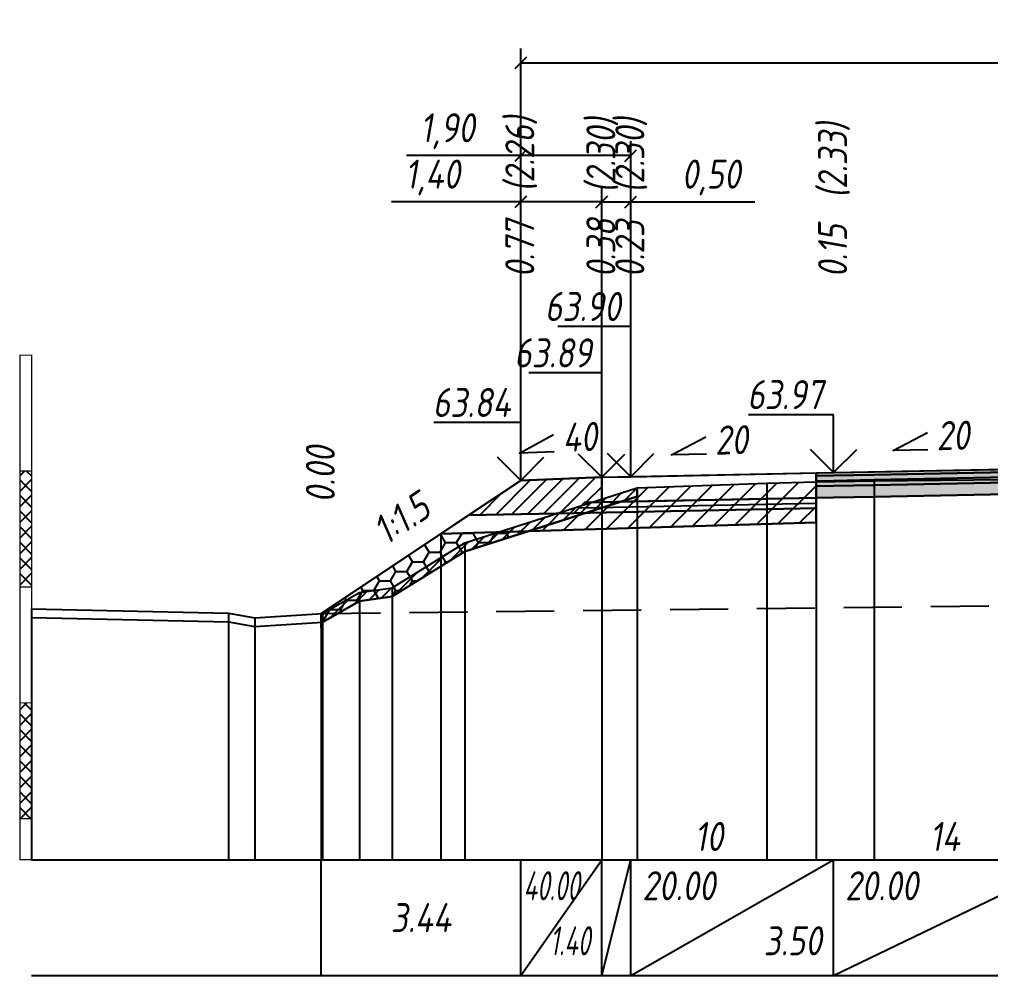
# Model space of a CAD drawing. Extents: x -717 to 1451, y -133302 to 233.
# Drawn here: x 78.9 to 162.8, y -44178 to -44095.5 of the extents above; entities that cross this region are included whole.
import ezdxf
from ezdxf.enums import TextEntityAlignment as Align

# ---------------------------------------------------------------- set-up
doc = ezdxf.new("R2010")
doc.units = 0
doc.linetypes.add('штриховая', pattern=[0.75, 0.5, -0.25])
for name, color, linetype in [('Интерполированный поперечник', 2, 'Continuous'), ('Код_514', 1, 'Continuous'), ('Контур_0', 7, 'Continuous'), ('Контур_2521', 7, 'Continuous'), ('Контур_2564', 7, 'Continuous'), ('Контур_2660', 7, 'Continuous'), ('Контур_2665', 7, 'Continuous'), ('Контур_400', 7, 'Continuous'), ('Контур_508', 7, 'Continuous'), ('Контур_512', 7, 'Continuous'), ('Контур_513', 7, 'Continuous'), ('Контур_818', 7, 'Continuous'), ('Красный поперечник', 1, 'Continuous'), ('Линейка абсолютных высот', 7, 'Continuous'), ('Объём_2501', 7, 'Continuous'), ('Объём_2564', 7, 'Continuous'), ('Объём_2650', 7, 'Continuous'), ('Объём_2660', 7, 'Continuous'), ('Объём_2661', 7, 'Continuous'), ('Объём_2663', 7, 'Continuous'), ('Объём_2665', 7, 'Continuous'), ('Объём_2666', 7, 'Continuous'), ('Объём_2753', 7, 'Continuous'), ('Откосы', 7, 'Continuous'), ('Отметки покрытия', 7, 'Continuous'), ('Рабочие отметки', 7, 'Continuous'), ('Рабочие отметки доп.', 7, 'Continuous'), ('Слои выравнивания', 7, 'Continuous'), ('Таблица', 7, 'Continuous'), ('Уклоны проезжей части', 7, 'Continuous'), ('Черный поперечник', 3, 'Continuous')]:
    doc.layers.add(name, color=color, linetype=linetype)
for name, color, linetype, true_color in [('Контур_2540', 2, 'Continuous', 0xffff00), ('Контур_2560', 2, 'Continuous', 0xffff00), ('Контур_2561', 7, 'Continuous', 0xff8040), ('Контур_2562', 3, 'Continuous', 0x00ff00), ('Контур_2563', 7, 'Continuous', 0xff8000), ('Контур_2570', 7, 'Continuous', 0x80ff00), ('Контур_2725', 7, 'Continuous', 0x323232), ('Контур_2736', 4, 'Continuous', 0x00ffff), ('Контур_2737', 4, 'Continuous', 0x00ffff), ('Контур_2738', 4, 'Continuous', 0x00ffff), ('Контур_2739', 4, 'Continuous', 0x00ffff), ('Контур_2741', 4, 'Continuous', 0x00ffff), ('Контур_2742', 4, 'Continuous', 0x00ffff), ('Контур_2743', 4, 'Continuous', 0x00ffff), ('Контур_2744', 7, 'Continuous', 0xa4ffff), ('Контур_2745', 7, 'Continuous', 0xa4ffff), ('Контур_2747', 4, 'Continuous', 0x00ffff), ('Контур_2748', 4, 'Continuous', 0x00ffff), ('Контур_2749', 4, 'Continuous', 0x00ffff), ('Контур_2750', 4, 'Continuous', 0x00ffff), ('Контур_2751', 4, 'Continuous', 0x00ffff), ('Контур_2752', 4, 'Continuous', 0x00ffff), ('Контур_2760', 7, 'Continuous', 0x323232), ('Контур_2761', 7, 'Continuous', 0x323232), ('Контур_2762', 7, 'Continuous', 0x323232), ('Контур_2763', 7, 'Continuous', 0x323232), ('Контур_402', 7, 'Continuous', 0xff6464), ('Контур_703', 4, 'Continuous', 0x00ffff), ('Контур_705', 4, 'Continuous', 0x00ffff), ('Контур_707', 4, 'Continuous', 0x00ffff), ('Контур_720', 131, 'Continuous', 0xaaffff), ('Объём_2500', 7, 'Continuous', 0xc0c0c0), ('Объём_2520', 7, 'Continuous', 0x80ffff), ('Объём_2540', 2, 'Continuous', 0xffff00), ('Объём_2560', 2, 'Continuous', 0xffff00), ('Объём_2561', 7, 'Continuous', 0xff8040), ('Объём_2562', 3, 'Continuous', 0x00ff00), ('Объём_2563', 7, 'Continuous', 0xff8000), ('Объём_2570', 7, 'Continuous', 0x80ff00), ('Объём_2600', 7, 'Continuous', 0x808000), ('Объём_2746', 2, 'Continuous', 0xffff00)]:
    doc.layers.add(name, color=color, linetype=linetype, true_color=true_color)
doc.styles.get("Standard").update_dxf_attribs({"font": 'txt', "height": 2.5})
doc.styles.add('М', font='romand.shx', dxfattribs={"width": 0.8, "oblique": 10, "height": 2.5})
doc.dimstyles.new('ISO-25', dxfattribs={"dimtxt": 2.5, "dimasz": 2.5, "dimexe": 1.25, "dimexo": 0.625, "dimtad": 1, "dimtxsty": 'Standard', "dimcen": 2.5, "dimadec": 0, "dimazin": 0, "dimtfac": 1, "dimtmove": 0, "dimatfit": 3, "dimfxl": 1, "dimarcsym": 0})
pattern_1 = [(45.0000013, (0, 0), (-0.67351924, 0.67351921), []), (135.0000003, (0, 0), (-0.673519222, -0.67351923), [])]

# ---------------------------------------------------------------- blocks, each defined once
blk = doc.blocks.new('_Oblique')
at = {"color": 0, "linetype": 'ByBlock', "lineweight": -2}
blk.add_line((-0.5, -0.5), (0.5, 0.5), dxfattribs=at)
blk = doc.blocks.new('*D1035')
at = {"color": 0, "lineweight": -2, "transparency": 16777216}
for p, q in [((122.214, -44134.718), (122.214, -44109.998)), ((129.214, -44134.438), (129.214, -44109.998)), ((122.214, -44111.248), (111.072, -44111.248)), ((129.214, -44111.248), (122.214, -44111.248))]:
    blk.add_line(p, q, dxfattribs=at)
at = {"layer": 'Defpoints', "color": 0, "transparency": 16777216}
for p in [(129.214, -44111.248), (129.214, -44135.063), (122.214, -44135.343)]:
    blk.add_point(p, dxfattribs=at)
at = {"color": 0, "lineweight": -2, "transparency": 16777216, "rotation": 180}
blk.add_blockref('_Oblique', (122.214, -44111.248), dxfattribs=at)
at = {"color": 0, "lineweight": -2, "transparency": 16777216}
blk.add_blockref('_Oblique', (129.214, -44111.248), dxfattribs=at)
at = {"color": 0, "transparency": 16777216, "insert": (114.612, -44109.135), "char_height": 2.5, "width": 8.75, "attachment_point": 5, "style": 'М'}
blk.add_mtext('1,40', dxfattribs=at)
blk = doc.blocks.new('*D1037')
at = {"color": 0, "lineweight": -2, "transparency": 16777216}
for p, q in [((129.214, -44134.438), (129.214, -44109.998)), ((131.714, -44134.388), (131.714, -44109.998)), ((129.214, -44111.248), (131.714, -44111.248)), ((131.714, -44111.248), (142.419, -44111.248))]:
    blk.add_line(p, q, dxfattribs=at)
at = {"layer": 'Defpoints', "color": 0, "transparency": 16777216}
for p in [(131.714, -44111.248), (129.214, -44135.063), (131.714, -44135.013)]:
    blk.add_point(p, dxfattribs=at)
at = {"color": 0, "lineweight": -2, "transparency": 16777216, "rotation": 180}
blk.add_blockref('_Oblique', (129.214, -44111.248), dxfattribs=at)
at = {"color": 0, "lineweight": -2, "transparency": 16777216}
blk.add_blockref('_Oblique', (131.714, -44111.248), dxfattribs=at)
at = {"color": 0, "transparency": 16777216, "insert": (138.658, -44109.135), "char_height": 2.5, "width": 9.16667, "attachment_point": 5, "style": 'М'}
blk.add_mtext('0,50', dxfattribs=at)
blk = doc.blocks.new('*D1040')
at = {"color": 0, "lineweight": -2, "transparency": 16777216}
for p, q in [((122.214, -44134.718), (122.214, -44105.998)), ((131.714, -44134.388), (131.714, -44105.998)), ((122.214, -44107.248), (112.359, -44107.248)), ((131.714, -44107.248), (122.214, -44107.248))]:
    blk.add_line(p, q, dxfattribs=at)
at = {"layer": 'Defpoints', "color": 0, "transparency": 16777216}
for p in [(131.714, -44107.248), (131.714, -44135.013), (122.214, -44135.343)]:
    blk.add_point(p, dxfattribs=at)
at = {"color": 0, "lineweight": -2, "transparency": 16777216, "rotation": 180}
blk.add_blockref('_Oblique', (122.214, -44107.248), dxfattribs=at)
at = {"color": 0, "lineweight": -2, "transparency": 16777216}
blk.add_blockref('_Oblique', (131.714, -44107.248), dxfattribs=at)
at = {"color": 0, "transparency": 16777216, "insert": (115.899, -44105.135), "char_height": 2.5, "width": 8.75, "attachment_point": 5, "style": 'М'}
blk.add_mtext('1,90', dxfattribs=at)
blk = doc.blocks.new('*D1041')
at = {"color": 0, "lineweight": -2, "transparency": 16777216}
for p, q in [((122.214, -44134.718), (122.214, -44097.998)), ((217.714, -44134.718), (217.714, -44097.998)), ((122.214, -44099.248), (217.714, -44099.248))]:
    blk.add_line(p, q, dxfattribs=at)
at = {"layer": 'Defpoints', "color": 0, "transparency": 16777216}
for p in [(217.714, -44099.248), (122.214, -44135.343), (217.714, -44135.343)]:
    blk.add_point(p, dxfattribs=at)
at = {"color": 0, "lineweight": -2, "transparency": 16777216, "rotation": 180}
blk.add_blockref('_Oblique', (122.214, -44099.248), dxfattribs=at)
at = {"color": 0, "lineweight": -2, "transparency": 16777216}
blk.add_blockref('_Oblique', (217.714, -44099.248), dxfattribs=at)
at = {"color": 0, "transparency": 16777216, "insert": (169.964, -44097.135), "char_height": 2.5, "width": 10.41667, "attachment_point": 5, "style": 'М'}
blk.add_mtext('19,10', dxfattribs=at)

msp = doc.modelspace()

# ---------------------------------------------------------------- hatches: boundary and pattern name
at = {"layer": 'Линейка абсолютных высот'}
h = msp.add_hatch(dxfattribs=at)
h.set_pattern_fill('ANSI37', scale=0.3, style=0)
h.set_pattern_definition(pattern_1)
h.paths.add_polyline_path([(80, -44144.464), (80, -44134.464), (79, -44134.464), (79, -44144.464)])
h = msp.add_hatch(dxfattribs=at)
h.set_pattern_fill('ANSI37', scale=0.3, style=0)
h.set_pattern_definition(pattern_1)
h.paths.add_polyline_path([(80, -44164.464), (80, -44154.464), (79, -44154.464), (79, -44164.464)])
at = {"layer": 'Объём_2563'}
h = msp.add_hatch(dxfattribs=at)
h.set_pattern_fill('ANSI31', color=256, scale=0.3)
h.paths.add_polyline_path([(122.214, -44135.281), (129.214, -44135.001), (129.214, -44137.151), (127.714, -44137.181), (126.796, -44138.099), (117.714, -44138.281)])
at = {"layer": 'Объём_2570'}
h = msp.add_hatch(dxfattribs=at)
h.set_pattern_fill('ANSI31', color=256, scale=0.2)
h.paths.add_polyline_path([(132.278, -44136.653), (117.387, -44141.419), (111.111, -44145.281), (108.316, -44145.681), (105.111, -44147.499), (105, -44147.507), (105, -44146.757), (105.111, -44146.749), (108.316, -44144.931), (111.111, -44144.531), (117.387, -44140.669), (132.278, -44135.903)])
at = {"layer": 'Объём_2600'}
h = msp.add_hatch(dxfattribs=at)
h.set_pattern_fill('ANSI31', color=6, scale=0.4)
h.paths.add_polyline_path([(147.707, -44138.903), (122.925, -44139.647), (132.278, -44136.653), (132.278, -44135.903), (143.464, -44135.516), (147.707, -44135.398)])
h = msp.add_hatch(dxfattribs=at)
h.set_pattern_fill('HONEY', color=5, scale=0.3)
h.paths.add_polyline_path([(105, -44146.757), (115.323, -44139.875), (122.925, -44139.647), (117.387, -44141.419), (111.111, -44145.281), (108.316, -44145.681), (105.111, -44147.499), (105, -44147.507)])
at = {"layer": 'Слои выравнивания'}
for color, points in [(2, [(147.707, -44134.631), (149.214, -44134.601), (152.714, -44134.531), (169.923, -44134.186), (169.96, -44134.186), (169.96, -44134.436), (169.923, -44134.436), (152.714, -44134.781), (149.214, -44134.851), (147.707, -44134.881)]), (3, [(147.707, -44134.881), (149.214, -44134.851), (152.714, -44134.781), (169.923, -44134.436), (169.96, -44134.436), (169.96, -44134.886), (169.923, -44134.886), (152.714, -44135.231), (149.214, -44135.301), (147.707, -44135.331)]), (4, [(147.707, -44135.331), (149.214, -44135.301), (152.714, -44135.231), (169.923, -44134.886), (169.96, -44134.886), (169.96, -44135.336), (169.923, -44135.336), (152.714, -44135.681), (149.214, -44135.751), (147.707, -44135.781)]), (5, [(147.707, -44135.781), (149.214, -44135.751), (152.714, -44135.681), (169.923, -44135.336), (169.96, -44135.336), (169.96, -44136.336), (169.923, -44136.336), (152.714, -44136.681), (149.214, -44136.751), (147.707, -44136.781)])]:
    msp.add_hatch(color=color, dxfattribs=at).paths.add_polyline_path(points)

# ---------------------------------------------------------------- linework, layer by layer
at = {"layer": 'Интерполированный поперечник', "linetype": 'штриховая', "ltscale": 10, "flags": 128}
msp.add_lwpolyline([(105.111, -44146.749), (233.25, -44145.32)], dxfattribs=at)
at = {"layer": 'Код_514'}
for p, q in [((105, -44178), (105, -44168)), ((122.214, -44178), (122.214, -44168)), ((122.214, -44178), (129.214, -44168)), ((129.214, -44178), (129.214, -44168)), ((129.214, -44178), (131.714, -44168)), ((131.714, -44178), (131.714, -44168)), ((131.714, -44178), (149.214, -44168)), ((149.214, -44178), (149.214, -44168)), ((149.214, -44178), (169.964, -44168))]:
    msp.add_line(p, q, dxfattribs=at)
at = {"layer": 'Контур_0', "flags": 128}
for points in [[(131.714, -44137.101), (129.214, -44137.151), (129.214, -44135.001), (147.707, -44134.631), (147.707, -44136.781), (131.714, -44137.101), (131.714, -44137.101)], [(122.214, -44135.281), (105, -44146.757), (105, -44146.757), (105, -44146.757), (105, -44146.757), (105, -44146.757), (105, -44146.757), (105, -44146.757), (105, -44146.757), (105, -44146.757), (105, -44146.757), (105, -44146.757), (105, -44146.757), (105, -44146.757), (105, -44146.757), (105, -44148)], [(122.214, -44135.281), (105, -44146.757), (105, -44146.757), (105, -44146.757), (105, -44146.757), (105, -44146.757), (105, -44146.757), (105, -44146.757), (105, -44146.757), (105, -44146.757), (105, -44146.757), (105, -44146.757), (105, -44146.757), (105, -44146.757), (105, -44146.757), (105, -44148), (105, -44148), (105, -44146.757), (105, -44146.757), (105, -44146.757), (105, -44146.757), (105, -44146.757), (105, -44146.757), (105, -44146.757), (105, -44146.757), (105, -44146.757), (105, -44146.757), (105, -44146.757), (105, -44146.757), (105, -44146.757)], [(117.714, -44138.281), (126.796, -44138.099), (127.714, -44137.181), (129.214, -44137.151)], [(127.714, -44137.181), (147.707, -44136.781), (147.707, -44137.681), (126.796, -44138.099), (127.714, -44137.181), (127.714, -44137.181)]]:
    msp.add_lwpolyline(points, dxfattribs=at)
at = {"layer": 'Контур_2521', "color": 250, "flags": 128}
msp.add_lwpolyline([(127.255, -44137.64), (147.707, -44137.231)], dxfattribs=at)
at = {"layer": 'Контур_2540', "flags": 128}
msp.add_lwpolyline([(126.796, -44138.099), (147.707, -44137.681), (147.707, -44138.903), (115.323, -44139.875), (117.714, -44138.281), (126.796, -44138.099), (126.796, -44138.099)], dxfattribs=at)
at = {"layer": 'Контур_2560', "flags": 128}
msp.add_lwpolyline([(122.214, -44135.281), (122.214, -44135.281), (122.214, -44135.281), (129.214, -44135.001)], dxfattribs=at)
at = {"layer": 'Контур_2561', "flags": 128}
msp.add_lwpolyline([(129.214, -44135.001), (129.214, -44135.001), (122.214, -44135.281), (122.214, -44135.281), (129.214, -44135.001)], dxfattribs=at)
at = {"layer": 'Контур_2562', "flags": 128}
msp.add_lwpolyline([(122.214, -44135.281), (122.214, -44135.281), (122.214, -44135.281), (122.214, -44135.281), (122.214, -44135.281)], dxfattribs=at)
at = {"layer": 'Контур_2563', "flags": 128}
msp.add_lwpolyline([(122.214, -44135.281), (129.214, -44135.001), (129.214, -44137.151), (127.714, -44137.181), (126.796, -44138.099), (117.714, -44138.281), (122.214, -44135.281), (122.214, -44135.281)], dxfattribs=at)
at = {"layer": 'Контур_2564', "flags": 128}
msp.add_lwpolyline([(122.214, -44135.281), (129.214, -44135.001)], dxfattribs=at)
at = {"layer": 'Контур_2570', "flags": 128}
msp.add_lwpolyline([(80, -44147.104), (96.997, -44147.475), (99.273, -44147.888), (105.111, -44147.499), (108.316, -44145.681), (111.111, -44145.281), (111.111, -44145.281), (117.387, -44141.419), (132.278, -44136.653), (132.278, -44135.903), (143.464, -44135.516), (147.707, -44135.398), (152.714, -44135.306), (169.923, -44135.15)], dxfattribs=at)
at = {"layer": 'Контур_2660', "flags": 128}
msp.add_lwpolyline([(115.323, -44139.875), (147.707, -44138.903)], dxfattribs=at)
at = {"layer": 'Контур_2665', "flags": 128}
msp.add_lwpolyline([(122.214, -44135.281), (122.214, -44135.281)], dxfattribs=at)
at = {"layer": 'Контур_2725', "flags": 128}
msp.add_lwpolyline([(147.707, -44136.781), (149.214, -44136.751), (152.714, -44136.681), (169.923, -44136.336), (169.96, -44136.336), (170.268, -44136.342), (175.44, -44136.445), (180.521, -44136.547), (190.714, -44136.751), (192.22, -44136.781), (193.079, -44136.798), (193.613, -44136.809)], dxfattribs=at)
at = {"layer": 'Контур_2736', "flags": 128}
msp.add_lwpolyline([(122.214, -44135.281), (105, -44146.757)], dxfattribs=at)
at = {"layer": 'Контур_2737', "flags": 128}
msp.add_lwpolyline([(105, -44146.757), (105, -44146.757)], dxfattribs=at)
at = {"layer": 'Контур_2738', "flags": 128}
msp.add_lwpolyline([(105, -44146.757), (105, -44146.757)], dxfattribs=at)
at = {"layer": 'Контур_2739', "flags": 128}
msp.add_lwpolyline([(105, -44146.757), (105, -44146.757)], dxfattribs=at)
at = {"layer": 'Контур_2741', "flags": 128}
msp.add_lwpolyline([(105, -44146.757), (105, -44146.757)], dxfattribs=at)
at = {"layer": 'Контур_2742', "flags": 128}
msp.add_lwpolyline([(105, -44146.757), (105, -44146.757)], dxfattribs=at)
at = {"layer": 'Контур_2743', "flags": 128}
msp.add_lwpolyline([(105, -44146.757), (105, -44146.757)], dxfattribs=at)
at = {"layer": 'Контур_2744', "flags": 128}
msp.add_lwpolyline([(105, -44146.757), (105, -44146.757)], dxfattribs=at)
msp.add_lwpolyline([(105, -44146.757), (105, -44146.757)], dxfattribs=at)
msp.add_lwpolyline([(105, -44146.757), (105, -44146.757)], dxfattribs=at)
msp.add_lwpolyline([(105, -44146.757), (105, -44146.757)], dxfattribs=at)
msp.add_lwpolyline([(105, -44146.757), (105, -44146.757)], dxfattribs=at)
msp.add_lwpolyline([(105, -44146.757), (105, -44146.757)], dxfattribs=at)
at = {"layer": 'Контур_2745', "flags": 128}
msp.add_lwpolyline([(105, -44146.757), (105, -44146.757)], dxfattribs=at)
msp.add_lwpolyline([(105, -44146.757), (105, -44146.757)], dxfattribs=at)
msp.add_lwpolyline([(105, -44146.757), (105, -44146.757)], dxfattribs=at)
msp.add_lwpolyline([(105, -44146.757), (105, -44146.757)], dxfattribs=at)
msp.add_lwpolyline([(105, -44146.757), (105, -44146.757)], dxfattribs=at)
msp.add_lwpolyline([(105, -44146.757), (105, -44146.757)], dxfattribs=at)
at = {"layer": 'Контур_2747', "flags": 128}
msp.add_lwpolyline([(105, -44146.757), (105, -44146.757)], dxfattribs=at)
at = {"layer": 'Контур_2748', "flags": 128}
msp.add_lwpolyline([(105, -44146.757), (105, -44146.757)], dxfattribs=at)
at = {"layer": 'Контур_2749', "flags": 128}
msp.add_lwpolyline([(105, -44146.757), (105, -44146.757)], dxfattribs=at)
at = {"layer": 'Контур_2750', "flags": 128}
msp.add_lwpolyline([(105, -44146.757), (105, -44146.757)], dxfattribs=at)
at = {"layer": 'Контур_2751', "flags": 128}
msp.add_lwpolyline([(105, -44146.757), (105, -44146.757)], dxfattribs=at)
at = {"layer": 'Контур_2752', "flags": 128}
msp.add_lwpolyline([(105, -44146.757), (105, -44146.757)], dxfattribs=at)
at = {"layer": 'Контур_2760', "flags": 128}
msp.add_lwpolyline([(147.707, -44134.631), (149.214, -44134.601), (152.714, -44134.531), (169.923, -44134.186), (169.96, -44134.186), (170.268, -44134.192), (175.44, -44134.295), (180.521, -44134.397), (190.714, -44134.601), (192.22, -44134.631), (193.079, -44134.648), (193.613, -44134.659)], dxfattribs=at)
at = {"layer": 'Контур_2761', "flags": 128}
msp.add_lwpolyline([(147.707, -44134.881), (149.214, -44134.851), (152.714, -44134.781), (169.923, -44134.436), (169.96, -44134.436), (170.268, -44134.442), (175.44, -44134.545), (180.521, -44134.647), (190.714, -44134.851), (192.22, -44134.881), (193.079, -44134.898), (193.613, -44134.909)], dxfattribs=at)
at = {"layer": 'Контур_2762', "flags": 128}
msp.add_lwpolyline([(147.707, -44135.331), (149.214, -44135.301), (152.714, -44135.231), (169.923, -44134.886), (169.96, -44134.886), (170.268, -44134.892), (175.44, -44134.995), (180.521, -44135.097), (190.714, -44135.301), (192.22, -44135.331), (193.079, -44135.348), (193.613, -44135.359)], dxfattribs=at)
at = {"layer": 'Контур_2763', "flags": 128}
msp.add_lwpolyline([(147.707, -44135.781), (149.214, -44135.751), (152.714, -44135.681), (169.923, -44135.336), (169.96, -44135.336), (170.268, -44135.342), (175.44, -44135.445), (180.521, -44135.547), (190.714, -44135.751), (192.22, -44135.781), (193.079, -44135.798), (193.613, -44135.809)], dxfattribs=at)
at = {"layer": 'Контур_400', "flags": 128}
msp.add_lwpolyline([(129.214, -44135.001), (131.714, -44134.951), (131.714, -44134.951), (131.714, -44134.951), (131.714, -44134.951), (131.714, -44134.951), (131.714, -44134.951), (149.214, -44134.601), (169.964, -44134.186)], dxfattribs=at)
at = {"layer": 'Контур_402', "flags": 128}
msp.add_lwpolyline([(115.323, -44139.875), (147.707, -44138.903), (147.707, -44136.781), (169.923, -44136.336), (169.96, -44136.336), (170.268, -44136.342), (193.613, -44136.809), (193.613, -44138.945), (224.606, -44139.875)], dxfattribs=at)
at = {"layer": 'Контур_508', "flags": 128}
msp.add_lwpolyline([(105, -44146.757), (115.323, -44139.875), (147.707, -44138.903), (147.707, -44136.781), (169.923, -44136.336), (169.96, -44136.336), (170.268, -44136.342), (193.613, -44136.809), (193.613, -44138.945), (224.606, -44139.875), (235.268, -44146.983), (237.268, -44146.983), (240.868, -44144.583)], dxfattribs=at)
at = {"layer": 'Контур_512', "flags": 128}
msp.add_lwpolyline([(105, -44146.757), (115.323, -44139.875), (147.707, -44138.903)], dxfattribs=at)
at = {"layer": 'Контур_513', "flags": 128}
msp.add_lwpolyline([(105, -44146.757), (115.323, -44139.875), (147.707, -44138.903), (147.707, -44136.781), (169.923, -44136.336), (169.96, -44136.336), (170.268, -44136.342), (193.613, -44136.809), (193.613, -44138.945), (224.606, -44139.875), (235.268, -44146.983), (237.268, -44146.983), (240.868, -44144.583)], dxfattribs=at)
at = {"layer": 'Контур_703', "flags": 128}
for points in [[(122.214, -44135.281), (105, -44146.757)], [(105, -44146.757), (105, -44148)]]:
    msp.add_lwpolyline(points, dxfattribs=at)
at = {"layer": 'Контур_705', "flags": 128}
msp.add_lwpolyline([(105, -44146.757), (105, -44146.757)], dxfattribs=at)
at = {"layer": 'Контур_707', "flags": 128}
msp.add_lwpolyline([(105, -44148), (105, -44146.757)], dxfattribs=at)
at = {"layer": 'Контур_720', "flags": 128}
msp.add_lwpolyline([(105, -44148), (105, -44148)], dxfattribs=at)
at = {"layer": 'Контур_818', "flags": 128}
msp.add_lwpolyline([(105, -44147.507), (105.111, -44147.499), (108.316, -44145.681), (111.111, -44145.281), (111.111, -44145.281), (117.387, -44141.419), (132.278, -44136.653), (132.278, -44135.903), (143.464, -44135.516), (147.707, -44135.398), (152.714, -44135.306), (169.923, -44135.15)], dxfattribs=at)
at = {"layer": 'Красный поперечник'}
for p, q in [((149.214, -44134.601), (169.964, -44134.186)), ((122.214, -44135.281), (129.214, -44135.001)), ((129.214, -44135.001), (131.714, -44134.951)), ((131.714, -44134.951), (149.214, -44134.601)), ((105, -44146.757), (122.214, -44135.281)), ((147.707, -44138.903), (147.707, -44168)), ((115.323, -44139.875), (115.323, -44168)), ((105, -44146.757), (105, -44168))]:
    msp.add_line(p, q, dxfattribs=at)
at = {"layer": 'Линейка абсолютных высот', "color": 7, "const_width": 0.1, "flags": 128}
for points in [[(80, -44134.464), (80, -44124.464), (79, -44124.464), (79, -44134.464), (80, -44134.464)], [(80, -44144.464), (80, -44134.464), (79, -44134.464), (79, -44144.464), (80, -44144.464)], [(80, -44154.464), (80, -44144.464), (79, -44144.464), (79, -44154.464), (80, -44154.464)], [(80, -44164.464), (80, -44154.464), (79, -44154.464), (79, -44164.464), (80, -44164.464)], [(80, -44168), (80, -44164.464), (79, -44164.464), (79, -44168), (80, -44168)]]:
    msp.add_lwpolyline(points, dxfattribs=at)
at = {"layer": 'Объём_2500', "flags": 128}
msp.add_lwpolyline([(131.714, -44137.101), (129.214, -44137.151), (129.214, -44135.001), (147.707, -44134.631), (147.707, -44136.781), (131.714, -44137.101), (131.714, -44137.101)], dxfattribs=at)
at = {"layer": 'Объём_2501', "flags": 128}
msp.add_lwpolyline([(129.214, -44135.001), (131.714, -44134.951), (131.714, -44134.951), (131.714, -44134.951), (131.714, -44134.951), (131.714, -44134.951), (131.714, -44134.951), (149.214, -44134.601), (169.964, -44134.186)], dxfattribs=at)
at = {"layer": 'Объём_2520', "color": 250, "flags": 128}
msp.add_lwpolyline([(127.714, -44137.181), (147.707, -44136.781), (147.707, -44137.681), (126.796, -44138.099), (127.714, -44137.181), (127.714, -44137.181)], dxfattribs=at)
at = {"layer": 'Объём_2540', "flags": 128}
msp.add_lwpolyline([(126.796, -44138.099), (147.707, -44137.681), (147.707, -44138.903), (115.323, -44139.875), (117.714, -44138.281), (126.796, -44138.099), (126.796, -44138.099)], dxfattribs=at)
at = {"layer": 'Объём_2560', "flags": 128}
msp.add_lwpolyline([(122.214, -44135.281), (122.214, -44135.281), (122.214, -44135.281), (129.214, -44135.001)], dxfattribs=at)
at = {"layer": 'Объём_2561', "flags": 128}
msp.add_lwpolyline([(129.214, -44135.001), (129.214, -44135.001), (122.214, -44135.281), (122.214, -44135.281), (129.214, -44135.001)], dxfattribs=at)
at = {"layer": 'Объём_2562', "flags": 128}
msp.add_lwpolyline([(122.214, -44135.281), (122.214, -44135.281), (122.214, -44135.281), (122.214, -44135.281), (122.214, -44135.281)], dxfattribs=at)
at = {"layer": 'Объём_2563', "color": 250, "flags": 128}
msp.add_lwpolyline([(122.214, -44135.281), (129.214, -44135.001), (129.214, -44137.151), (127.714, -44137.181), (126.796, -44138.099), (117.714, -44138.281), (122.214, -44135.281), (122.214, -44135.281)], dxfattribs=at)
at = {"layer": 'Объём_2564', "flags": 128}
msp.add_lwpolyline([(122.214, -44135.281), (129.214, -44135.001)], dxfattribs=at)
at = {"layer": 'Объём_2570', "flags": 128}
msp.add_lwpolyline([(132.278, -44136.653), (117.387, -44141.419), (111.111, -44145.281), (108.316, -44145.681), (105.111, -44147.499), (105, -44147.507), (105, -44146.757), (105.111, -44146.749), (108.316, -44144.931), (111.111, -44144.531), (117.387, -44140.669), (132.278, -44135.903), (132.278, -44136.653), (132.278, -44136.653)], dxfattribs=at)
at = {"layer": 'Объём_2600', "color": 5, "flags": 128}
msp.add_lwpolyline([(105, -44146.757), (115.323, -44139.875), (122.925, -44139.647), (117.387, -44141.419), (111.111, -44145.281), (108.316, -44145.681), (105.111, -44147.499), (105, -44147.507), (105, -44146.757), (105, -44146.757)], dxfattribs=at)
at = {"layer": 'Объём_2650', "color": 6, "flags": 128}
msp.add_lwpolyline([(147.707, -44138.903), (122.925, -44139.647), (132.278, -44136.653), (132.278, -44135.903), (143.464, -44135.516), (147.707, -44135.398), (147.707, -44138.903), (147.707, -44138.903)], dxfattribs=at)
at = {"layer": 'Объём_2660', "flags": 128}
msp.add_lwpolyline([(115.323, -44139.875), (147.707, -44138.903)], dxfattribs=at)
at = {"layer": 'Объём_2661', "flags": 128}
msp.add_lwpolyline([(122.214, -44135.281), (105, -44146.757)], dxfattribs=at)
at = {"layer": 'Объём_2663', "flags": 128}
msp.add_lwpolyline([(105, -44146.757), (105, -44148), (105, -44146.757)], dxfattribs=at)
at = {"layer": 'Объём_2665', "flags": 128}
msp.add_lwpolyline([(122.214, -44135.281), (122.214, -44135.281)], dxfattribs=at)
at = {"layer": 'Объём_2666', "flags": 128}
msp.add_lwpolyline([(122.214, -44135.281), (105, -44146.757)], dxfattribs=at)
at = {"layer": 'Объём_2746', "flags": 128}
msp.add_lwpolyline([(132.278, -44136.653), (132.278, -44135.903), (143.464, -44135.516), (147.707, -44135.398), (147.707, -44138.903), (122.925, -44139.647), (132.278, -44136.653), (132.278, -44136.653)], dxfattribs=at)
at = {"layer": 'Объём_2753', "flags": 128}
msp.add_lwpolyline([(147.707, -44134.631), (147.707, -44134.631)], dxfattribs=at)
at = {"layer": 'Откосы', "color": 1, "flags": 128}
for points in [[(125.097, -44132.802), (122.099, -44132.922), (125.037, -44131.303)], [(138.238, -44133.009), (135.239, -44133.069), (138.208, -44131.509)], [(157.363, -44132.626), (154.364, -44132.686), (157.333, -44131.127)]]:
    msp.add_lwpolyline(points, dxfattribs=at)
at = {"layer": 'Отметки покрытия', "color": 1}
for p, q in [((131.714, -44122.001), (125.414, -44122.001)), ((131.714, -44134.951), (131.714, -44122.001)), ((129.214, -44126.001), (122.914, -44126.001)), ((129.214, -44135.001), (129.214, -44126.001)), ((149.214, -44129.601), (141.864, -44129.601)), ((149.214, -44134.601), (149.214, -44129.601)), ((122.214, -44130.281), (114.714, -44130.281)), ((122.214, -44135.281), (122.214, -44130.281)), ((122.214, -44135.281), (120.214, -44133.281)), ((122.214, -44135.281), (124.214, -44133.281)), ((129.214, -44135.001), (127.214, -44133.001)), ((129.214, -44135.001), (131.214, -44133.001)), ((131.714, -44134.951), (129.714, -44132.951)), ((131.714, -44134.951), (133.714, -44132.951)), ((149.214, -44134.601), (147.214, -44132.601)), ((149.214, -44134.601), (151.214, -44132.601))]:
    msp.add_line(p, q, dxfattribs=at)
at = {"layer": 'Слои выравнивания'}
for p, q in [((129.214, -44135.001), (129.214, -44168)), ((147.707, -44134.631), (147.707, -44168))]:
    msp.add_line(p, q, dxfattribs=at)
at = {"layer": 'Слои выравнивания', "color": 2, "flags": 128}
msp.add_lwpolyline([(147.707, -44134.631), (149.214, -44134.601), (152.714, -44134.531), (169.923, -44134.186), (169.96, -44134.186), (169.96, -44134.436), (169.923, -44134.436), (152.714, -44134.781), (149.214, -44134.851), (147.707, -44134.881)], close=True, dxfattribs=at)
at = {"layer": 'Слои выравнивания', "color": 3, "flags": 128}
msp.add_lwpolyline([(147.707, -44134.881), (149.214, -44134.851), (152.714, -44134.781), (169.923, -44134.436), (169.96, -44134.436), (169.96, -44134.886), (169.923, -44134.886), (152.714, -44135.231), (149.214, -44135.301), (147.707, -44135.331)], close=True, dxfattribs=at)
at = {"layer": 'Слои выравнивания', "color": 4, "flags": 128}
msp.add_lwpolyline([(147.707, -44135.331), (149.214, -44135.301), (152.714, -44135.231), (169.923, -44134.886), (169.96, -44134.886), (169.96, -44135.336), (169.923, -44135.336), (152.714, -44135.681), (149.214, -44135.751), (147.707, -44135.781)], close=True, dxfattribs=at)
at = {"layer": 'Слои выравнивания', "color": 5, "flags": 128}
msp.add_lwpolyline([(147.707, -44135.781), (149.214, -44135.751), (152.714, -44135.681), (169.923, -44135.336), (169.96, -44135.336), (169.96, -44136.336), (169.923, -44136.336), (152.714, -44136.681), (149.214, -44136.751), (147.707, -44136.781)], close=True, dxfattribs=at)
at = {"layer": 'Таблица'}
for p, q in [((80, -44168), (265.868, -44168)), ((80, -44178), (265.868, -44178))]:
    msp.add_line(p, q, dxfattribs=at)
at = {"layer": 'Черный поперечник', "color": 7}
for p, q in [((143.464, -44135.516), (143.464, -44168)), ((147.707, -44135.398), (147.707, -44168)), ((152.714, -44135.306), (152.714, -44168)), ((132.278, -44135.903), (132.278, -44168)), ((117.387, -44140.669), (117.387, -44168)), ((108.316, -44144.931), (108.316, -44168)), ((111.111, -44144.531), (111.111, -44168)), ((80, -44146.354), (80, -44168)), ((96.997, -44146.725), (96.997, -44168)), ((105.111, -44146.749), (105.111, -44168)), ((99.273, -44147.138), (99.273, -44168))]:
    msp.add_line(p, q, dxfattribs=at)
at = {"layer": 'Черный поперечник', "flags": 128}
msp.add_lwpolyline([(80, -44146.354), (96.997, -44146.725), (99.273, -44147.138), (105.111, -44146.749), (108.316, -44144.931), (111.111, -44144.531), (117.387, -44140.669), (132.278, -44135.903), (143.464, -44135.516), (147.707, -44135.398), (152.714, -44135.306), (169.923, -44135.15)], dxfattribs=at)

# ---------------------------------------------------------------- texts
at = {"layer": 'Код_514', "style": 'М', "oblique": 10}
for s, width, p in [('40.00', 0.6, (122.452, -44169)), ('20.00', 0.8, (132.714, -44169)), ('20.00', 0.8, (150.214, -44169))]:
    msp.add_text(s, height=2.5, dxfattribs=dict(at, width=width)).set_placement(p, align=Align.TOP_LEFT)
at = {"layer": 'Код_514', "style": 'М', "oblique": 10, "width": 0.8}
msp.add_text('3.44', height=2.5, dxfattribs=at).set_placement((113.607, -44173), align=Align.MIDDLE_CENTER)
at = {"layer": 'Код_514', "style": 'М', "oblique": 10}
for s, width, p in [('1.40', 0.6, (128.214, -44177)), ('3.50', 0.8, (148.214, -44177))]:
    msp.add_text(s, height=2.5, dxfattribs=dict(at, width=width)).set_placement(p, align=Align.BOTTOM_RIGHT)
at = {"layer": 'Отметки покрытия', "color": 1, "style": 'М', "oblique": 10, "width": 0.8}
for s, p in [('63.90', (130.855, -44122.269)), ('63.89', (128.355, -44126.269)), ('63.97', (148.355, -44129.869)), ('63.84', (121.355, -44130.549))]:
    msp.add_text(s, height=2.5, dxfattribs=at).set_placement(p, align=Align.BOTTOM_RIGHT)
at = {"layer": 'Рабочие отметки', "color": 1, "style": 'М', "oblique": 10, "width": 0.8}
for s, p in [('0.77', (122.136, -44117.751)), ('0.38', (129.136, -44117.751)), ('0.23', (131.636, -44117.751)), ('0.15', (149.136, -44117.751)), ('0.00', (104.922, -44137.188))]:
    msp.add_text(s, height=2.5, rotation=90, dxfattribs=at).set_placement(p, align=Align.MIDDLE_LEFT)
at = {"layer": 'Рабочие отметки доп.', "color": 1, "style": 'М', "oblique": 10, "width": 0.8}
for s, p in [('(2.26)', (122.136, -44110.351)), ('(2.30)', (129.136, -44110.451)), ('(2.30)', (131.636, -44110.451)), ('(2.33)', (149.136, -44110.901))]:
    msp.add_text(s, height=2.5, rotation=90, dxfattribs=at).set_placement(p, align=Align.MIDDLE_LEFT)
at = {"layer": 'Слои выравнивания', "style": 'М', "oblique": 10, "width": 0.8}
for s, p in [('10', (138.46, -44168)), ('14', (158.833, -44168))]:
    msp.add_text(s, height=2.5, dxfattribs=at).set_placement(p, align=Align.BOTTOM_CENTER)
at = {"layer": 'Уклоны проезжей части', "color": 1, "style": 'М', "oblique": 10, "width": 0.8}
for s, rotation, p in [('40', 2.29061, (127.401, -44133.518)), ('20', 1.14576, (140.444, -44133.776)), ('20', 1.14576, (159.569, -44133.393)), ('1:1.5', 33.69007, (113.052, -44140.187))]:
    msp.add_text(s, height=2.5, rotation=rotation, dxfattribs=at).set_placement(p, align=Align.BOTTOM_CENTER)

# ---------------------------------------------------------------- dimensions: what is measured, and where the dimension line sits
at = {"color": 5}
dim = msp.add_linear_dim(base=(217.714, -44099.248), p1=(122.214, -44135.343), p2=(217.714, -44135.343), angle=180, dimstyle='ISO-25', override={"dimasz": 1, "dimlfac": 0.2, "dimzin": 0, "dimtxsty": 'М', "dimblk1": 'Oblique', "dimblk2": 'Oblique', "dimsah": 1}, dxfattribs=at)
dim.commit()
dim.dimension.update_dxf_attribs({"geometry": '*D1041', "text_midpoint": (169.964, -44097.135)})
for base, p1, p2, picture, middle in [((131.714, -44107.248), (122.214, -44135.343), (131.714, -44135.013), '*D1040', (115.899, -44107.248)), ((129.214, -44111.248), (122.214, -44135.343), (129.214, -44135.063), '*D1035', (114.612, -44111.248)), ((131.714, -44111.248), (129.214, -44135.063), (131.714, -44135.013), '*D1037', (138.658, -44111.248))]:
    dim = msp.add_linear_dim(base=base, p1=p1, p2=p2, angle=180, dimstyle='ISO-25', override={"dimasz": 1, "dimlfac": 0.2, "dimzin": 0, "dimtxsty": 'М', "dimblk1": 'Oblique', "dimblk2": 'Oblique', "dimsah": 1}, dxfattribs=at)
    dim.commit()
    dim.dimension.update_dxf_attribs({"geometry": picture, "text_midpoint": middle, "dimtype": 160})

doc.saveas('drawing.dxf')
